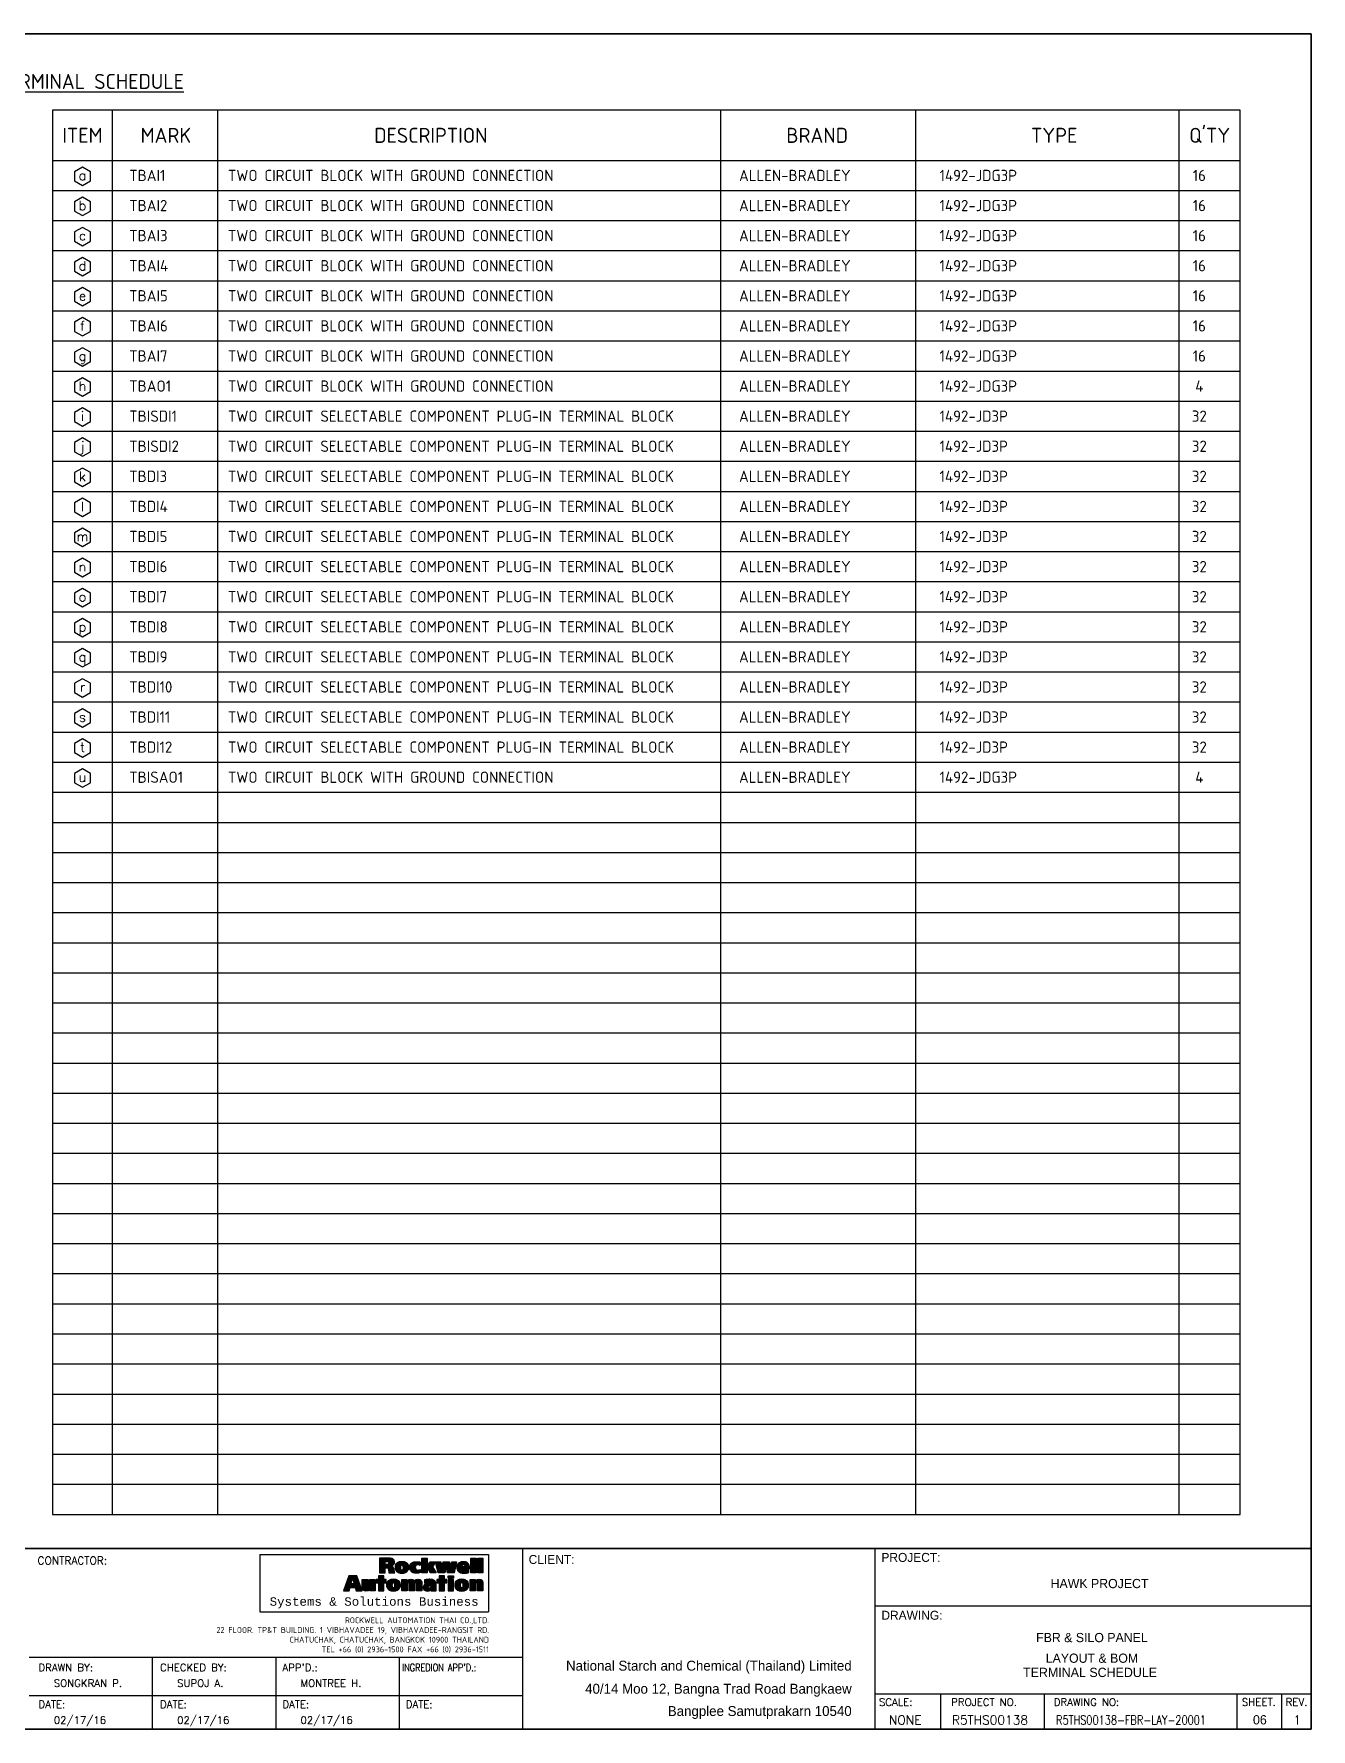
# Model space of a CAD drawing. Header units: inches. Extents: x 564911 to 603980, y 458630 to 507164.
# Drawn here: x 596099 to 598645, y 497172 to 500552 of the extents above; entities that cross this region are included whole.
import ezdxf
from ezdxf.enums import TextEntityAlignment as Align

# ---------------------------------------------------------------- set-up
doc = ezdxf.new("R2010")
doc.units = ezdxf.units.IN
doc.header["$MEASUREMENT"] = 0
for name, color, linetype in [('ANN-SMTEXT', 2, 'Continuous'), ('GT_1', 9, 'Continuous'), ('HELPPOINT', 7, 'Continuous'), ('MEMBER', 7, 'Continuous'), ('RA_LOGO', 2, 'Continuous'), ('TITLE_BOX', 7, 'Continuous')]:
    doc.layers.add(name, color=color, linetype=linetype)
doc.styles.add('BOLD', font='monos.ttf')
doc.styles.add('HTX11', font='O8111901')
doc.styles.add('ISO3098B', font='ISO3098B.shx')
doc.styles.add('ROMANS', font='romans.shx', dxfattribs={"width": 0.85, "height": 25})
doc.styles.add('S', font='SIMPLEX.SHX')
doc.styles.add('T1', font='browa.ttf', dxfattribs={"height": 1000})

# ---------------------------------------------------------------- blocks, each defined once
blk = doc.blocks.new('RA_LOGO1')
at = {"layer": 'RA_LOGO', "linetype": 'Continuous'}
h = blk.add_hatch(color=1, dxfattribs=at)
h.paths.add_polyline_path([(0.987, 0.539), (1.017, 0.539), (1.033, 0.538), (1.046, 0.533), (1.055, 0.521), (1.061, 0.505), (1.065, 0.484), (1.068, 0.461), (1.071, 0.439), (1.074, 0.42), (1.213, 0.42), (1.207, 0.439), (1.203, 0.46), (1.199, 0.482), (1.195, 0.504), (1.189, 0.526), (1.18, 0.545), (1.166, 0.562), (1.147, 0.575), (1.12, 0.583), (1.142, 0.59), (1.16, 0.598), (1.175, 0.609), (1.188, 0.621), (1.197, 0.637), (1.203, 0.655), (1.205, 0.677), (1.204, 0.694), (1.2, 0.709), (1.194, 0.723), (1.185, 0.734), (1.175, 0.744), (1.162, 0.752), (1.147, 0.759), (1.131, 0.763), (1.112, 0.767), (1.092, 0.769), (1.07, 0.77), (0.853, 0.77), (0.853, 0.42), (0.987, 0.42)])
h.paths.add_polyline_path([(0.981, 0.617), (0.981, 0.692), (1.018, 0.692), (1.044, 0.689), (1.063, 0.679), (1.071, 0.656), (1.066, 0.635), (1.054, 0.623), (1.036, 0.618), (1.016, 0.617)], flags=16)
h = blk.add_hatch(color=1, dxfattribs=at)
h.paths.add_polyline_path([(1.3, 0.676), (1.285, 0.67), (1.271, 0.663), (1.258, 0.654), (1.247, 0.644), (1.238, 0.633), (1.23, 0.62), (1.225, 0.606), (1.22, 0.591), (1.218, 0.574), (1.217, 0.556), (1.218, 0.538), (1.22, 0.522), (1.224, 0.506), (1.229, 0.492), (1.235, 0.479), (1.243, 0.467), (1.253, 0.456), (1.264, 0.447), (1.276, 0.438), (1.29, 0.431), (1.305, 0.425), (1.321, 0.421), (1.339, 0.417), (1.358, 0.415), (1.378, 0.415), (1.399, 0.415), (1.418, 0.417), (1.435, 0.421), (1.452, 0.425), (1.467, 0.431), (1.481, 0.438), (1.493, 0.447), (1.504, 0.456), (1.514, 0.467), (1.522, 0.479), (1.528, 0.492), (1.534, 0.506), (1.537, 0.522), (1.54, 0.538), (1.54, 0.556), (1.539, 0.574), (1.537, 0.591), (1.533, 0.606), (1.527, 0.62), (1.519, 0.633), (1.51, 0.644), (1.499, 0.654), (1.486, 0.663), (1.472, 0.67), (1.456, 0.676), (1.439, 0.681), (1.42, 0.684), (1.4, 0.686), (1.378, 0.687), (1.357, 0.686), (1.336, 0.684), (1.317, 0.681)])
h.paths.add_polyline_path([(1.36, 0.605), (1.378, 0.612), (1.396, 0.605), (1.404, 0.584), (1.406, 0.556), (1.405, 0.529), (1.401, 0.508), (1.393, 0.494), (1.378, 0.49), (1.364, 0.494), (1.356, 0.508), (1.352, 0.529), (1.351, 0.556), (1.353, 0.584)], flags=16)
for color, points in [(1, [(1.697, 0.575), (1.705, 0.591), (1.718, 0.603), (1.735, 0.61), (1.756, 0.612), (1.778, 0.61), (1.796, 0.606), (1.813, 0.599), (1.813, 0.676), (1.793, 0.681), (1.771, 0.684), (1.748, 0.686), (1.721, 0.687), (1.699, 0.686), (1.679, 0.684), (1.66, 0.681), (1.643, 0.676), (1.627, 0.67), (1.613, 0.663), (1.601, 0.654), (1.59, 0.644), (1.581, 0.633), (1.573, 0.62), (1.567, 0.606), (1.563, 0.591), (1.561, 0.574), (1.56, 0.556), (1.56, 0.538), (1.563, 0.522), (1.566, 0.506), (1.572, 0.492), (1.578, 0.479), (1.586, 0.467), (1.596, 0.456), (1.607, 0.447), (1.619, 0.438), (1.632, 0.431), (1.648, 0.425), (1.664, 0.421), (1.682, 0.417), (1.701, 0.415), (1.721, 0.415), (1.748, 0.415), (1.772, 0.418), (1.794, 0.422), (1.815, 0.428), (1.815, 0.505), (1.797, 0.496), (1.778, 0.491), (1.756, 0.49), (1.735, 0.492), (1.718, 0.5), (1.705, 0.514), (1.697, 0.531), (1.694, 0.554)]), (1, [(2.233, 0.42), (2.391, 0.42), (2.423, 0.598), (2.424, 0.598), (2.455, 0.42), (2.612, 0.42), (2.671, 0.681), (2.556, 0.681), (2.533, 0.511), (2.532, 0.511), (2.503, 0.681), (2.351, 0.681), (2.324, 0.511), (2.323, 0.511), (2.298, 0.681), (2.174, 0.681)]), (1, [(3.007, 0.42), (3.13, 0.42), (3.13, 0.769), (3.007, 0.769)]), (1, [(3.292, 0.769), (3.169, 0.769), (3.169, 0.42), (3.292, 0.42)]), (252, [(0.745, 0.265), (0.617, 0.265), (0.617, 0.112), (0.617, 0.096), (0.611, 0.082), (0.594, 0.076), (0.579, 0.082), (0.573, 0.096), (0.572, 0.112), (0.572, 0.265), (0.444, 0.265), (0.444, 0.081), (0.445, 0.062), (0.449, 0.046), (0.455, 0.031), (0.465, 0.018), (0.478, 0.008), (0.494, 0.001), (0.513, -0.004), (0.537, -0.006), (0.558, -0.004), (0.579, 0.001), (0.597, 0.011), (0.612, 0.026), (0.625, 0.047), (0.625, 0), (0.745, 0)]), (252, [(0.956, 0.191), (1.011, 0.191), (1.011, 0.265), (0.956, 0.265), (0.956, 0.355), (0.828, 0.355), (0.828, 0.265), (0.774, 0.265), (0.774, 0.191), (0.828, 0.191), (0.828, 0), (0.956, 0)]), (252, [(1.505, 0.153), (1.505, 0.169), (1.511, 0.183), (1.528, 0.189), (1.543, 0.183), (1.549, 0.169), (1.55, 0.153), (1.55, 0), (1.678, 0), (1.678, 0.153), (1.679, 0.169), (1.685, 0.183), (1.701, 0.189), (1.717, 0.183), (1.723, 0.169), (1.724, 0.153), (1.724, 0), (1.852, 0), (1.852, 0.159), (1.851, 0.173), (1.851, 0.187), (1.85, 0.202), (1.847, 0.215), (1.843, 0.228), (1.836, 0.24), (1.827, 0.25), (1.816, 0.259), (1.8, 0.265), (1.781, 0.269), (1.758, 0.271), (1.738, 0.269), (1.717, 0.264), (1.698, 0.255), (1.682, 0.242), (1.672, 0.225), (1.663, 0.242), (1.649, 0.255), (1.631, 0.264), (1.61, 0.269), (1.589, 0.271), (1.57, 0.27), (1.551, 0.266), (1.535, 0.259), (1.52, 0.249), (1.508, 0.236), (1.497, 0.217), (1.497, 0.265), (1.377, 0.265), (1.377, 0), (1.505, 0)]), (252, [(2.257, 0), (2.386, 0), (2.386, 0.191), (2.441, 0.191), (2.441, 0.265), (2.386, 0.265), (2.386, 0.355), (2.257, 0.355), (2.257, 0.265), (2.203, 0.265), (2.203, 0.191), (2.257, 0.191)]), (252, [(3.117, 0.153), (3.117, 0.169), (3.123, 0.183), (3.14, 0.189), (3.155, 0.183), (3.161, 0.169), (3.162, 0.153), (3.162, 0), (3.29, 0), (3.29, 0.184), (3.289, 0.203), (3.285, 0.219), (3.279, 0.234), (3.269, 0.247), (3.256, 0.257), (3.24, 0.265), (3.221, 0.269), (3.197, 0.271), (3.176, 0.269), (3.155, 0.263), (3.137, 0.253), (3.122, 0.239), (3.109, 0.217), (3.109, 0.265), (2.989, 0.265), (2.989, 0), (3.117, 0)])]:
    blk.add_hatch(color=color, dxfattribs=at).paths.add_polyline_path(points)
h = blk.add_hatch(color=1, dxfattribs=at)
h.paths.add_polyline_path([(1.973, 0.769), (1.847, 0.769), (1.847, 0.42), (1.973, 0.42), (1.973, 0.566)])
h.paths.add_polyline_path([(1.974, 0.566), (2.045, 0.42), (2.187, 0.42), (2.101, 0.566), (2.173, 0.681), (2.036, 0.681)])
h = blk.add_hatch(color=1, dxfattribs=at)
h.paths.add_polyline_path([(2.817, 0.415), (2.838, 0.415), (2.859, 0.415), (2.88, 0.416), (2.901, 0.418), (2.92, 0.421), (2.938, 0.425), (2.956, 0.43), (2.956, 0.497), (2.939, 0.49), (2.918, 0.485), (2.895, 0.482), (2.87, 0.481), (2.849, 0.482), (2.83, 0.485), (2.815, 0.493), (2.804, 0.504), (2.8, 0.521), (2.975, 0.521), (2.975, 0.536), (2.974, 0.555), (2.972, 0.572), (2.969, 0.589), (2.965, 0.605), (2.96, 0.619), (2.953, 0.632), (2.944, 0.645), (2.934, 0.655), (2.922, 0.665), (2.909, 0.673), (2.894, 0.679), (2.877, 0.683), (2.858, 0.686), (2.838, 0.687), (2.816, 0.686), (2.795, 0.684), (2.777, 0.681), (2.759, 0.676), (2.744, 0.67), (2.73, 0.663), (2.717, 0.654), (2.706, 0.644), (2.697, 0.633), (2.69, 0.62), (2.684, 0.606), (2.679, 0.591), (2.677, 0.574), (2.676, 0.556), (2.677, 0.538), (2.679, 0.522), (2.683, 0.507), (2.688, 0.492), (2.694, 0.479), (2.702, 0.467), (2.712, 0.456), (2.723, 0.447), (2.735, 0.438), (2.749, 0.431), (2.764, 0.425), (2.78, 0.421), (2.798, 0.417)])
h.paths.add_polyline_path([(2.799, 0.576), (2.801, 0.598), (2.811, 0.618), (2.834, 0.627), (2.855, 0.618), (2.864, 0.598), (2.865, 0.576)], flags=16)
h = blk.add_hatch(color=252, dxfattribs=at)
h.paths.add_polyline_path([(0.272, 0.077), (0.296, 0), (0.439, 0), (0.312, 0.355), (0.124, 0.355), (0, 0), (0.136, 0), (0.158, 0.077)])
h.paths.add_polyline_path([(0.255, 0.162), (0.177, 0.162), (0.216, 0.28)], flags=16)
h = blk.add_hatch(color=252, dxfattribs=at)
h.paths.add_polyline_path([(1.14, -0.003), (1.159, -0.005), (1.18, -0.006), (1.201, -0.005), (1.22, -0.003), (1.238, 0), (1.255, 0.005), (1.27, 0.011), (1.284, 0.018), (1.297, 0.027), (1.308, 0.036), (1.317, 0.047), (1.326, 0.06), (1.333, 0.073), (1.338, 0.087), (1.342, 0.103), (1.344, 0.12), (1.345, 0.137), (1.344, 0.156), (1.341, 0.173), (1.337, 0.188), (1.331, 0.203), (1.323, 0.216), (1.313, 0.227), (1.302, 0.238), (1.29, 0.246), (1.275, 0.254), (1.259, 0.26), (1.242, 0.265), (1.223, 0.268), (1.202, 0.27), (1.18, 0.271), (1.158, 0.27), (1.137, 0.268), (1.118, 0.265), (1.101, 0.26), (1.085, 0.254), (1.071, 0.246), (1.058, 0.238), (1.047, 0.227), (1.038, 0.216), (1.03, 0.203), (1.024, 0.188), (1.02, 0.173), (1.017, 0.156), (1.016, 0.137), (1.017, 0.12), (1.019, 0.103), (1.023, 0.087), (1.028, 0.073), (1.035, 0.06), (1.043, 0.047), (1.053, 0.036), (1.064, 0.027), (1.076, 0.018), (1.09, 0.011), (1.105, 0.005), (1.122, 0)])
h.paths.add_polyline_path([(1.165, 0.075), (1.157, 0.089), (1.153, 0.111), (1.152, 0.137), (1.154, 0.166), (1.162, 0.187), (1.18, 0.195), (1.198, 0.187), (1.207, 0.166), (1.208, 0.137), (1.207, 0.111), (1.204, 0.089), (1.195, 0.075), (1.18, 0.07)], flags=16)
h = blk.add_hatch(color=252, dxfattribs=at)
h.paths.add_polyline_path([(1.883, 0.052), (1.889, 0.036), (1.899, 0.023), (1.911, 0.012), (1.926, 0.004), (1.942, -0.001), (1.96, -0.005), (1.978, -0.006), (1.999, -0.004), (2.019, 0.001), (2.037, 0.01), (2.052, 0.022), (2.065, 0.04), (2.065, 0), (2.184, 0), (2.184, 0.161), (2.183, 0.18), (2.179, 0.197), (2.173, 0.212), (2.165, 0.225), (2.155, 0.236), (2.144, 0.245), (2.131, 0.252), (2.117, 0.258), (2.102, 0.263), (2.086, 0.266), (2.07, 0.268), (2.054, 0.27), (2.038, 0.271), (2.022, 0.271), (1.995, 0.27), (1.973, 0.269), (1.953, 0.266), (1.933, 0.261), (1.911, 0.256), (1.911, 0.181), (1.932, 0.19), (1.954, 0.197), (1.977, 0.202), (2, 0.204), (2.019, 0.203), (2.037, 0.2), (2.053, 0.194), (2.063, 0.183), (2.067, 0.165), (2.053, 0.167), (2.036, 0.168), (2.018, 0.169), (2, 0.168), (1.983, 0.167), (1.965, 0.164), (1.948, 0.16), (1.933, 0.154), (1.918, 0.147), (1.906, 0.137), (1.896, 0.125), (1.888, 0.11), (1.883, 0.092), (1.881, 0.072)])
h.paths.add_polyline_path([(1.998, 0.086), (2.007, 0.106), (2.028, 0.115), (2.055, 0.116), (2.067, 0.116), (2.067, 0.108), (2.063, 0.086), (2.05, 0.068), (2.028, 0.061), (2.011, 0.064), (2.001, 0.072)], flags=16)
h = blk.add_hatch(color=252, dxfattribs=at)
h.paths.add_polyline_path([(2.471, 0), (2.599, 0), (2.599, 0.264), (2.471, 0.264)])
h.paths.add_polyline_path([(2.599, 0.296), (2.599, 0.355), (2.471, 0.355), (2.471, 0.296)])
h = blk.add_hatch(color=252, dxfattribs=at)
h.paths.add_polyline_path([(2.751, -0.003), (2.77, -0.005), (2.791, -0.006), (2.811, -0.005), (2.831, -0.003), (2.849, 0), (2.865, 0.005), (2.881, 0.011), (2.895, 0.018), (2.907, 0.027), (2.918, 0.036), (2.928, 0.047), (2.936, 0.06), (2.943, 0.073), (2.948, 0.087), (2.952, 0.103), (2.955, 0.12), (2.955, 0.137), (2.954, 0.156), (2.952, 0.173), (2.947, 0.188), (2.941, 0.203), (2.934, 0.216), (2.924, 0.227), (2.913, 0.238), (2.9, 0.246), (2.886, 0.254), (2.87, 0.26), (2.852, 0.265), (2.833, 0.268), (2.813, 0.27), (2.791, 0.271), (2.769, 0.27), (2.748, 0.268), (2.729, 0.265), (2.711, 0.26), (2.695, 0.254), (2.681, 0.246), (2.669, 0.238), (2.658, 0.227), (2.648, 0.216), (2.64, 0.203), (2.634, 0.188), (2.63, 0.173), (2.628, 0.156), (2.627, 0.137), (2.627, 0.12), (2.63, 0.103), (2.633, 0.087), (2.639, 0.073), (2.645, 0.06), (2.654, 0.047), (2.663, 0.036), (2.674, 0.027), (2.687, 0.018), (2.701, 0.011), (2.716, 0.005), (2.733, 0)])
h.paths.add_polyline_path([(2.776, 0.075), (2.768, 0.089), (2.764, 0.111), (2.763, 0.137), (2.765, 0.166), (2.773, 0.187), (2.791, 0.195), (2.809, 0.187), (2.817, 0.166), (2.819, 0.137), (2.818, 0.111), (2.814, 0.089), (2.806, 0.075), (2.791, 0.07)], flags=16)
at = {"layer": 'RA_LOGO', "color": 1, "linetype": 'Continuous'}
for points in [[(1.147, 0.759), (1.131, 0.763), (1.112, 0.767), (1.092, 0.769), (1.07, 0.77), (0.853, 0.77), (0.853, 0.42), (0.987, 0.42), (0.987, 0.539), (1.017, 0.539), (1.033, 0.538), (1.046, 0.533), (1.055, 0.521), (1.061, 0.505), (1.065, 0.484), (1.068, 0.461), (1.071, 0.439), (1.074, 0.42), (1.213, 0.42), (1.207, 0.439), (1.203, 0.46), (1.199, 0.482), (1.195, 0.504), (1.189, 0.526), (1.18, 0.545), (1.166, 0.562), (1.147, 0.575), (1.121, 0.583), (1.121, 0.584), (1.142, 0.59), (1.16, 0.598), (1.175, 0.609), (1.188, 0.621), (1.197, 0.637), (1.203, 0.655), (1.205, 0.677), (1.204, 0.694), (1.2, 0.709), (1.194, 0.723), (1.185, 0.734), (1.175, 0.744), (1.162, 0.752)], [(1.016, 0.617), (0.981, 0.617), (0.981, 0.692), (1.018, 0.692), (1.044, 0.689), (1.063, 0.679), (1.071, 0.656), (1.066, 0.635), (1.054, 0.623), (1.036, 0.618)], [(1.456, 0.676), (1.439, 0.681), (1.42, 0.684), (1.4, 0.686), (1.378, 0.687), (1.357, 0.686), (1.336, 0.684), (1.317, 0.681), (1.3, 0.676), (1.285, 0.67), (1.271, 0.663), (1.258, 0.654), (1.247, 0.644), (1.238, 0.633), (1.23, 0.62), (1.225, 0.606), (1.22, 0.591), (1.218, 0.574), (1.217, 0.556), (1.217, 0.556), (1.218, 0.538), (1.22, 0.522), (1.224, 0.506), (1.229, 0.492), (1.235, 0.479), (1.243, 0.467), (1.253, 0.456), (1.264, 0.447), (1.276, 0.438), (1.29, 0.431), (1.305, 0.425), (1.321, 0.421), (1.339, 0.417), (1.358, 0.415), (1.378, 0.415), (1.399, 0.415), (1.418, 0.417), (1.435, 0.421), (1.452, 0.425), (1.467, 0.431), (1.481, 0.438), (1.493, 0.447), (1.504, 0.456), (1.514, 0.467), (1.522, 0.479), (1.528, 0.492), (1.534, 0.506), (1.537, 0.522), (1.54, 0.538), (1.54, 0.556), (1.539, 0.574), (1.537, 0.591), (1.533, 0.606), (1.527, 0.62), (1.519, 0.633), (1.51, 0.644), (1.499, 0.654), (1.486, 0.663), (1.472, 0.67)], [(1.351, 0.556), (1.353, 0.584), (1.36, 0.605), (1.378, 0.612), (1.396, 0.605), (1.404, 0.584), (1.406, 0.556), (1.405, 0.529), (1.401, 0.508), (1.393, 0.494), (1.378, 0.49), (1.364, 0.494), (1.356, 0.508), (1.352, 0.529)], [(1.679, 0.684), (1.699, 0.686), (1.721, 0.687), (1.748, 0.686), (1.771, 0.684), (1.793, 0.681), (1.813, 0.676), (1.813, 0.599), (1.796, 0.606), (1.778, 0.61), (1.756, 0.612), (1.735, 0.61), (1.718, 0.603), (1.705, 0.591), (1.697, 0.575), (1.694, 0.554), (1.697, 0.531), (1.705, 0.514), (1.718, 0.5), (1.735, 0.492), (1.756, 0.49), (1.778, 0.491), (1.797, 0.496), (1.815, 0.505), (1.815, 0.428), (1.794, 0.422), (1.772, 0.418), (1.748, 0.415), (1.721, 0.415), (1.701, 0.415), (1.682, 0.417), (1.664, 0.421), (1.648, 0.425), (1.632, 0.431), (1.619, 0.438), (1.607, 0.447), (1.596, 0.456), (1.586, 0.467), (1.578, 0.479), (1.572, 0.492), (1.566, 0.506), (1.563, 0.522), (1.56, 0.538), (1.56, 0.556), (1.561, 0.574), (1.563, 0.591), (1.567, 0.606), (1.573, 0.62), (1.581, 0.633), (1.59, 0.644), (1.601, 0.654), (1.613, 0.663), (1.627, 0.67), (1.643, 0.676), (1.66, 0.681)], [(1.973, 0.42), (1.847, 0.42), (1.847, 0.769), (1.973, 0.769), (1.973, 0.566), (1.974, 0.566), (1.973, 0.566)], [(2.045, 0.42), (1.974, 0.566), (2.036, 0.681), (2.173, 0.681), (2.101, 0.566), (2.187, 0.42)], [(2.455, 0.42), (2.424, 0.598), (2.423, 0.598), (2.391, 0.42), (2.233, 0.42), (2.174, 0.681), (2.298, 0.681), (2.323, 0.511), (2.324, 0.511), (2.351, 0.681), (2.503, 0.681), (2.532, 0.511), (2.533, 0.511), (2.556, 0.681), (2.671, 0.681), (2.612, 0.42)], [(2.817, 0.415), (2.838, 0.415), (2.859, 0.415), (2.88, 0.416), (2.901, 0.418), (2.92, 0.421), (2.938, 0.425), (2.956, 0.43), (2.956, 0.497), (2.939, 0.49), (2.918, 0.485), (2.895, 0.482), (2.87, 0.481), (2.849, 0.482), (2.83, 0.485), (2.815, 0.493), (2.804, 0.504), (2.8, 0.521), (2.975, 0.521), (2.975, 0.536), (2.974, 0.555), (2.972, 0.572), (2.969, 0.589), (2.965, 0.605), (2.96, 0.619), (2.953, 0.632), (2.944, 0.645), (2.934, 0.655), (2.922, 0.665), (2.909, 0.673), (2.894, 0.679), (2.877, 0.683), (2.858, 0.686), (2.838, 0.687), (2.816, 0.686), (2.795, 0.684), (2.777, 0.681), (2.759, 0.676), (2.744, 0.67), (2.73, 0.663), (2.717, 0.654), (2.706, 0.644), (2.697, 0.633), (2.69, 0.62), (2.684, 0.606), (2.679, 0.591), (2.677, 0.574), (2.676, 0.556), (2.676, 0.556), (2.677, 0.538), (2.679, 0.522), (2.683, 0.507), (2.688, 0.492), (2.694, 0.479), (2.702, 0.467), (2.712, 0.456), (2.723, 0.447), (2.735, 0.438), (2.749, 0.431), (2.764, 0.425), (2.78, 0.421), (2.798, 0.417)], [(2.865, 0.576), (2.799, 0.576), (2.801, 0.598), (2.811, 0.618), (2.834, 0.627), (2.855, 0.618), (2.864, 0.598)], [(3.007, 0.42), (3.007, 0.769), (3.13, 0.769), (3.13, 0.42)], [(3.169, 0.42), (3.169, 0.769), (3.292, 0.769), (3.292, 0.42)]]:
    blk.add_lwpolyline(points, close=True, dxfattribs=at)
at = {"layer": 'RA_LOGO', "color": 252, "linetype": 'Continuous'}
for points in [[(0.296, 0), (0.439, 0), (0.312, 0.355), (0.124, 0.355), (0, 0), (0.136, 0), (0.158, 0.077), (0.272, 0.077)], [(0.216, 0.279), (0.217, 0.279), (0.255, 0.162), (0.177, 0.162)], [(0.455, 0.031), (0.449, 0.046), (0.445, 0.062), (0.444, 0.081), (0.444, 0.265), (0.572, 0.265), (0.572, 0.112), (0.573, 0.096), (0.579, 0.082), (0.594, 0.076), (0.611, 0.082), (0.617, 0.096), (0.617, 0.112), (0.617, 0.265), (0.745, 0.265), (0.745, 0), (0.625, 0), (0.625, 0.045), (0.624, 0.045), (0.612, 0.026), (0.597, 0.011), (0.579, 0.001), (0.558, -0.004), (0.537, -0.006), (0.513, -0.004), (0.494, 0.001), (0.478, 0.008), (0.465, 0.018)], [(0.956, 0.191), (1.011, 0.191), (1.011, 0.265), (0.956, 0.265), (0.956, 0.355), (0.828, 0.355), (0.828, 0.265), (0.774, 0.265), (0.774, 0.191), (0.828, 0.191), (0.828, 0), (0.956, 0)], [(1.158, 0.27), (1.137, 0.268), (1.118, 0.265), (1.101, 0.26), (1.085, 0.254), (1.071, 0.246), (1.058, 0.238), (1.047, 0.227), (1.038, 0.216), (1.03, 0.203), (1.024, 0.188), (1.02, 0.173), (1.017, 0.156), (1.016, 0.137), (1.016, 0.137), (1.017, 0.12), (1.019, 0.103), (1.023, 0.087), (1.028, 0.073), (1.035, 0.06), (1.043, 0.047), (1.053, 0.036), (1.064, 0.027), (1.076, 0.018), (1.09, 0.011), (1.105, 0.005), (1.122, 0), (1.14, -0.003), (1.159, -0.005), (1.18, -0.006), (1.201, -0.005), (1.22, -0.003), (1.238, 0), (1.255, 0.005), (1.27, 0.011), (1.284, 0.018), (1.297, 0.027), (1.308, 0.036), (1.317, 0.047), (1.326, 0.06), (1.333, 0.073), (1.338, 0.087), (1.342, 0.103), (1.344, 0.12), (1.345, 0.137), (1.345, 0.137), (1.344, 0.156), (1.341, 0.173), (1.337, 0.188), (1.331, 0.203), (1.323, 0.216), (1.313, 0.227), (1.302, 0.238), (1.29, 0.246), (1.275, 0.254), (1.259, 0.26), (1.242, 0.265), (1.223, 0.268), (1.202, 0.27), (1.18, 0.271), (1.18, 0.271)], [(1.152, 0.137), (1.154, 0.166), (1.162, 0.187), (1.18, 0.195), (1.198, 0.187), (1.207, 0.166), (1.208, 0.137), (1.207, 0.111), (1.204, 0.089), (1.195, 0.075), (1.18, 0.07), (1.165, 0.075), (1.157, 0.089), (1.153, 0.111)], [(1.549, 0.169), (1.543, 0.183), (1.528, 0.189), (1.511, 0.183), (1.505, 0.169), (1.505, 0.153), (1.505, 0), (1.377, 0), (1.377, 0.265), (1.497, 0.265), (1.497, 0.219), (1.499, 0.219), (1.508, 0.236), (1.52, 0.249), (1.535, 0.259), (1.551, 0.266), (1.57, 0.27), (1.589, 0.271), (1.61, 0.269), (1.631, 0.264), (1.649, 0.255), (1.663, 0.242), (1.672, 0.226), (1.673, 0.226), (1.682, 0.242), (1.698, 0.255), (1.717, 0.264), (1.738, 0.269), (1.758, 0.271), (1.781, 0.269), (1.8, 0.265), (1.816, 0.259), (1.827, 0.25), (1.836, 0.24), (1.843, 0.228), (1.847, 0.215), (1.85, 0.202), (1.851, 0.187), (1.851, 0.173), (1.852, 0.159), (1.852, 0), (1.724, 0), (1.724, 0.153), (1.723, 0.169), (1.717, 0.183), (1.701, 0.189), (1.685, 0.183), (1.679, 0.169), (1.678, 0.153), (1.678, 0), (1.55, 0), (1.55, 0.153)], [(1.973, 0.269), (1.953, 0.266), (1.933, 0.261), (1.911, 0.256), (1.911, 0.181), (1.932, 0.19), (1.954, 0.197), (1.977, 0.202), (2, 0.204), (2.019, 0.203), (2.037, 0.2), (2.053, 0.194), (2.063, 0.183), (2.067, 0.165), (2.053, 0.167), (2.036, 0.168), (2.018, 0.169), (2, 0.168), (1.983, 0.167), (1.965, 0.164), (1.948, 0.16), (1.933, 0.154), (1.918, 0.147), (1.906, 0.137), (1.896, 0.125), (1.888, 0.11), (1.883, 0.092), (1.881, 0.072), (1.881, 0.072), (1.883, 0.052), (1.889, 0.036), (1.899, 0.023), (1.911, 0.012), (1.926, 0.004), (1.942, -0.001), (1.96, -0.005), (1.978, -0.006), (1.999, -0.004), (2.019, 0.001), (2.037, 0.01), (2.052, 0.022), (2.064, 0.038), (2.065, 0.038), (2.065, 0), (2.184, 0), (2.184, 0.161), (2.183, 0.18), (2.179, 0.197), (2.173, 0.212), (2.165, 0.225), (2.155, 0.236), (2.144, 0.245), (2.131, 0.252), (2.117, 0.258), (2.102, 0.263), (2.086, 0.266), (2.07, 0.268), (2.054, 0.27), (2.038, 0.271), (2.022, 0.271), (1.995, 0.27)], [(2.067, 0.108), (2.063, 0.086), (2.05, 0.068), (2.028, 0.061), (2.011, 0.064), (2.001, 0.072), (1.998, 0.086), (2.007, 0.106), (2.028, 0.115), (2.055, 0.116), (2.067, 0.116)], [(2.386, 0), (2.386, 0.191), (2.441, 0.191), (2.441, 0.265), (2.386, 0.265), (2.386, 0.355), (2.257, 0.355), (2.257, 0.265), (2.203, 0.265), (2.203, 0.191), (2.257, 0.191), (2.257, 0)], [(2.471, 0.296), (2.471, 0.355), (2.599, 0.355), (2.599, 0.296)], [(2.599, 0), (2.599, 0.264), (2.471, 0.264), (2.471, 0)], [(2.87, 0.26), (2.852, 0.265), (2.833, 0.268), (2.813, 0.27), (2.791, 0.271), (2.769, 0.27), (2.748, 0.268), (2.729, 0.265), (2.711, 0.26), (2.695, 0.254), (2.681, 0.246), (2.669, 0.238), (2.658, 0.227), (2.648, 0.216), (2.64, 0.203), (2.634, 0.188), (2.63, 0.173), (2.628, 0.156), (2.627, 0.137), (2.627, 0.137), (2.627, 0.12), (2.63, 0.103), (2.633, 0.087), (2.639, 0.073), (2.645, 0.06), (2.654, 0.047), (2.663, 0.036), (2.674, 0.027), (2.687, 0.018), (2.701, 0.011), (2.716, 0.005), (2.733, 0), (2.751, -0.003), (2.77, -0.005), (2.791, -0.006), (2.811, -0.005), (2.831, -0.003), (2.849, 0), (2.865, 0.005), (2.881, 0.011), (2.895, 0.018), (2.907, 0.027), (2.918, 0.036), (2.928, 0.047), (2.936, 0.06), (2.943, 0.073), (2.948, 0.087), (2.952, 0.103), (2.955, 0.12), (2.955, 0.137), (2.955, 0.137), (2.954, 0.156), (2.952, 0.173), (2.947, 0.188), (2.941, 0.203), (2.934, 0.216), (2.924, 0.227), (2.913, 0.238), (2.9, 0.246), (2.886, 0.254)], [(2.763, 0.137), (2.765, 0.166), (2.773, 0.187), (2.791, 0.195), (2.809, 0.187), (2.817, 0.166), (2.819, 0.137), (2.818, 0.111), (2.814, 0.089), (2.806, 0.075), (2.791, 0.07), (2.776, 0.075), (2.768, 0.089), (2.764, 0.111)], [(3.117, 0.169), (3.117, 0.153), (3.117, 0), (2.989, 0), (2.989, 0.265), (3.109, 0.265), (3.109, 0.219), (3.11, 0.219), (3.122, 0.239), (3.137, 0.253), (3.155, 0.263), (3.176, 0.269), (3.197, 0.271), (3.221, 0.269), (3.24, 0.265), (3.256, 0.257), (3.269, 0.247), (3.279, 0.234), (3.285, 0.219), (3.289, 0.203), (3.29, 0.184), (3.29, 0), (3.162, 0), (3.162, 0.153), (3.161, 0.169), (3.155, 0.183), (3.14, 0.189), (3.123, 0.183)]]:
    blk.add_lwpolyline(points, close=True, dxfattribs=at)
blk = doc.blocks.new('TPA')
at = {"color": 0}
for p, q in [((565225.5, 502262.6), (565225.5, 502159)), ((565225.5, 502262.6), (565640.1, 502262.6)), ((565640.1, 502262.6), (565640.1, 502159)), ((565225.5, 502159), (565640.1, 502159))]:
    blk.add_line(p, q, dxfattribs=at)
at = {"color": 4}
for p, q in [((566459.5, 502010.1), (566459.5, 501946.4)), ((566647.2, 502010.1), (566647.2, 501946.4))]:
    blk.add_line(p, q, dxfattribs=at)
at = {"color": 4, "ltscale": 0.5}
for p, q in [((566996.2, 502010.1), (566996.2, 501946.4)), ((566996.2, 502010.1), (566996.2, 501946.4)), ((567077.1, 502010.1), (567077.1, 501946.4)), ((567077.1, 502010.1), (567077.1, 501946.4))]:
    blk.add_line(p, q, dxfattribs=at)
at = {"layer": 'GT_1', "color": 4}
for p, q in [((566341, 501946.4), (566341, 502273.8)), ((566341, 501946.4), (566341, 502273.8)), ((566341, 502010.1), (567131, 502010.1))]:
    blk.add_line(p, q, dxfattribs=at)
at = {"layer": 'GT_1', "color": 4, "flags": 128}
for points in [[(565702.1, 501946.4), (565702.1, 502273.8)], [(566341, 501946.4), (566341, 502273.8)], [(565702.1, 502076.3), (564807.7, 502076.3)], [(565031.3, 501946.4), (565031.3, 502076.3)], [(565254.9, 501946.4), (565254.9, 502076.3)], [(565478.5, 501946.4), (565478.5, 502076.3)], [(565702.1, 502006.4), (564807.7, 502006.4)]]:
    blk.add_lwpolyline(points, dxfattribs=at)
at = {"layer": 'HELPPOINT', "color": 4, "lineweight": 35}
for p, q in [((562706.8, 505019.3), (567131, 505019.3)), ((562706.8, 505019.3), (567131, 505019.3)), ((567131, 505019.3), (567131, 501946.4)), ((567131, 505019.3), (567131, 501946.4)), ((567131, 501946.4), (562706.8, 501946.4)), ((567131, 501946.4), (562706.8, 501946.4))]:
    blk.add_line(p, q, dxfattribs=at)
at = {"layer": 'HELPPOINT', "color": 4}
for p, q in [((566341, 502169.7), (567131, 502169.7)), ((566341, 502169.7), (567131, 502169.7)), ((566341, 502010.1), (567131, 502010.1))]:
    blk.add_line(p, q, dxfattribs=at)
at = {"layer": 'MEMBER', "color": 4, "lineweight": 35}
blk.add_line((562706.8, 502273.8), (567131, 502273.8), dxfattribs=at)
blk.add_line((562706.8, 502273.8), (567131, 502273.8), dxfattribs=at)
at = {"layer": 'MEMBER', "color": 4}
for p, q in [((566341, 502169.7), (567131, 502169.7)), ((566341, 502169.7), (567131, 502169.7)), ((566341, 502010.1), (567131, 502010.1)), ((566341, 502010.1), (567131, 502010.1))]:
    blk.add_line(p, q, dxfattribs=at)
at = {"color": 0, "xscale": 76.7727272878401, "yscale": 76.77272728795651, "zscale": 76.772727288}
blk.add_blockref('RA_LOGO1', (565377.2, 502197.1), dxfattribs=at)
at = {"color": 4, "ltscale": 100, "style": 'HTX11'}
for s, p in [('HAWK PROJECT', (566747.6, 502210.2)), ('FBR & SILO PANEL', (566733.8, 502112.3)), ('LAYOUT & BOM', (566733.8, 502074.9))]:
    blk.add_text(s, height=16.696, dxfattribs=at).set_placement(p, align=Align.MIDDLE_CENTER)
at = {"color": 0, "insert": (565243.3, 502185.3), "char_height": 15.355, "width": 438.272, "attachment_point": 1, "style": 'BOLD'}
blk.add_mtext('{\\W1.04;Systems & Solutions Business}', dxfattribs=at)
at = {"color": 4, "insert": (565640.9, 502148.9), "char_height": 10.5571, "width": 527.854, "attachment_point": 3, "style": 'ISO3098B'}
blk.add_mtext('ROCKWELL AUTOMATION THAI CO.,LTD.\\P22 FLOOR. TP&T BUILDING. 1 VIBHAVADEE 19, VIBHAVADEE-RANGSIT RD. CHATUCHAK, CHATUCHAK, BANGKOK 10900 THAILAND\\PTEL +66 (0) 2936-1500 FAX +66 (0) 2936-1511', dxfattribs=at)
at = {"style": 'HTX11'}
for tag, p in [('A', (566704.3, 502037.1)), ('B', (567038.2, 501963.3))]:
    blk.add_attdef(tag, text='', height=16.8, dxfattribs=at).set_placement(p, align=Align.MIDDLE_CENTER)
at = {"layer": 'GT_1', "color": 4, "style": 'HTX11'}
for s, p in [('CLIENT:', (565712.8, 502245.8)), ('PROJECT:', (566352.2, 502249.5)), ('DRAWING:', (566352.2, 502144.6))]:
    blk.add_text(s, height=16.19, dxfattribs=at).set_placement(p)
at = {"layer": 'MEMBER', "color": 4, "ltscale": 0.8, "style": 'ROMANS'}
for s, height, p in [('CONTRACTOR:', 14.035, (564822.6, 502244.9)), ('DRAWN BY:', 13.49, (564824.3, 502051.1)), ('CHECKED BY:', 13.495, (565044.7, 502051.1)), ("APP'D.:", 13.49, (565266.5, 502051.1)), ('SONGKRAN P.', 13.495, (564852.1, 502022.7)), ('SUPOJ A.', 13.49, (565075.6, 502022.7)), ('MONTREE H.', 13.49, (565299.2, 502022.7)), ('SCALE:', 13.49, (566347.7, 501988.5)), ('PROJECT NO.', 13.495, (566478.7, 501988.5)), ('DRAWING NO:', 13.495, (566664.7, 501988.5)), ('SHEET.', 13.64, (567005.3, 501988.5)), ('REV.', 13.64, (567084.8, 501988.5)), ('DATE:', 13.49, (564824.3, 501984.5)), ('02/17/16', 13.49, (564852.1, 501956)), ('DATE:', 13.49, (565044.7, 501984.5)), ('02/17/16', 13.49, (565075.6, 501956)), ('DATE:', 13.49, (565266.5, 501984.5)), ('02/17/16', 13.49, (565299.2, 501956)), ('DATE:', 13.49, (565490.1, 501984.5)), ('NONE', 16.17, (566365.9, 501954.7)), ('R5THS00138', 16.17, (566480, 501954.7))]:
    blk.add_text(s, height=height, dxfattribs=at).set_placement(p)
at = {"layer": 'MEMBER', "color": 4, "ltscale": 0.8, "style": 'ROMANS', "width": 0.8}
for s, height, p in [("INGREDION APP'D.:", 13.495, (565483.3, 502051.1)), ('R5THS00138-FBR-LAY-20001', 16.175, (566668.8, 501954.7))]:
    blk.add_text(s, height=height, dxfattribs=at).set_placement(p)
at = {"layer": 'MEMBER', "color": 4, "ltscale": 0.8, "style": 'ROMANS'}
blk.add_text('1', height=16.2, dxfattribs=at).set_placement((567105.9, 501954.7), align=Align.CENTER)
at = {"layer": 'TITLE_BOX', "color": 7, "linetype": 'ByBlock', "style": 'T1'}
for s, p in [('National Starch and Chemical (Thailand) Limited', (566298.3, 502052.3)), ('40/14 Moo 12, Bangna Trad Road Bangkaew', (566298.3, 502010.5)), ('Bangplee Samutprakarn 10540', (566298.3, 501970.1))]:
    blk.add_text(s, height=18, dxfattribs=at).set_placement(p, align=Align.RIGHT)

msp = doc.modelspace()

# ---------------------------------------------------------------- linework, layer by layer
at = {"color": 4}
for p, q in [((598504.00443, 500400.17765), (596135.42643, 500400.17765)), ((596135.42643, 500400.17765), (596135.42643, 497600.35685)), ((596255.41875, 497600.35685), (596255.41875, 500400.17765)), ((596465.36049, 497600.35685), (596465.36049, 500400.17765)), ((597468.4274, 497600.35685), (597468.4274, 500400.17765)), ((597468.4274, 497600.35685), (597468.4274, 500400.17765)), ((597857.28077, 497600.35685), (597857.28077, 500400.17765)), ((598382.13376, 497600.35685), (598382.13376, 500400.17765)), ((598504.00443, 497600.35685), (598504.00443, 500400.17765)), ((596135.42643, 500300.18405), (598504.00443, 500300.18405)), ((596135.42643, 500240.18789), (598504.00443, 500240.18789)), ((596135.42643, 500180.19173), (598504.00443, 500180.19173)), ((596135.42643, 500120.19557), (598504.00443, 500120.19557)), ((596135.42643, 500060.19941), (598504.00443, 500060.19941)), ((596135.42643, 500000.20325), (598504.00443, 500000.20325)), ((596135.42643, 499940.20709), (598504.00443, 499940.20709)), ((596135.42643, 499880.21093), (598504.00443, 499880.21093)), ((596135.42643, 499820.21477), (598504.00443, 499820.21477)), ((596135.42643, 499760.21861), (598504.00443, 499760.21861)), ((596135.42643, 499700.22245), (598504.00443, 499700.22245)), ((596135.42643, 499700.22245), (598504.00443, 499700.22245)), ((596135.42643, 499700.22245), (598504.00443, 499700.22245)), ((596135.42643, 499640.22629), (598504.00443, 499640.22629)), ((596135.42643, 499580.23013), (598504.00443, 499580.23013)), ((596135.42643, 499520.23397), (598504.00443, 499520.23397)), ((596135.42643, 499460.23781), (598504.00443, 499460.23781)), ((596135.42643, 499400.24165), (598504.00443, 499400.24165)), ((596135.42643, 499340.24549), (598504.00443, 499340.24549)), ((596135.42643, 499280.24933), (598504.00443, 499280.24933)), ((596135.42643, 499280.24933), (598504.00443, 499280.24933)), ((596135.42643, 499220.25317), (598504.00443, 499220.25317)), ((596135.42643, 499160.25701), (598504.00443, 499160.25701)), ((596135.42643, 499100.26085), (598504.00443, 499100.26085)), ((596135.42643, 499040.26469), (598504.00443, 499040.26469)), ((596135.42643, 498980.26853), (598504.00443, 498980.26853)), ((596135.42643, 498920.27237), (598504.00443, 498920.27237)), ((596135.42643, 498860.27621), (598504.00443, 498860.27621)), ((596135.42643, 498860.27621), (598504.00443, 498860.27621)), ((596135.42643, 498860.27621), (598504.00443, 498860.27621)), ((596135.42643, 498800.28005), (598504.00443, 498800.28005)), ((596135.42643, 498740.28389), (598504.00443, 498740.28389)), ((596135.42643, 498680.28773), (598504.00443, 498680.28773)), ((596135.42643, 498620.29157), (598504.00443, 498620.29157)), ((596135.42643, 498560.29541), (598504.00443, 498560.29541)), ((596135.42643, 498500.29925), (598504.00443, 498500.29925)), ((596135.42643, 498440.30309), (598504.00443, 498440.30309)), ((596135.42643, 498440.30309), (598504.00443, 498440.30309)), ((596135.42643, 498380.30693), (598504.00443, 498380.30693)), ((596135.42643, 498320.31077), (598504.00443, 498320.31077)), ((596135.42643, 498260.31461), (598504.00443, 498260.31461)), ((596135.42643, 498200.31845), (598504.00443, 498200.31845)), ((596135.42643, 498140.32229), (598504.00443, 498140.32229)), ((596135.42643, 498080.32613), (598504.00443, 498080.32613)), ((596135.42643, 498020.32997), (598504.00443, 498020.32997)), ((596135.42643, 498020.32997), (598504.00443, 498020.32997)), ((596135.42643, 498020.32997), (598504.00443, 498020.32997)), ((596135.42643, 497960.33381), (598504.00443, 497960.33381)), ((596135.42643, 497900.33765), (598504.00443, 497900.33765)), ((596135.42643, 497840.34149), (598504.00443, 497840.34149)), ((596135.42643, 497780.34533), (598504.00443, 497780.34533)), ((596135.42643, 497720.34917), (598504.00443, 497720.34917)), ((596135.42643, 497660.35301), (598504.00443, 497660.35301)), ((596135.42643, 497600.35685), (598504.00443, 497600.35685)), ((596135.42643, 497600.35685), (598504.00443, 497600.35685)), ((596135.42643, 497600.35685), (598504.00443, 497600.35685))]:
    msp.add_line(p, q, dxfattribs=at)
for points in [[(596195.42259, 500286.64933), (596179.58985, 500277.5083), (596179.58985, 500259.22622), (596195.42259, 500250.08518), (596211.25533, 500259.22622), (596211.25533, 500277.5083)], [(596195.42259, 500226.65317), (596179.58985, 500217.51214), (596179.58985, 500199.23006), (596195.42259, 500190.08902), (596211.25533, 500199.23006), (596211.25533, 500217.51214)], [(596195.42259, 500166.65701), (596179.58985, 500157.51598), (596179.58985, 500139.2339), (596195.42259, 500130.09286), (596211.25533, 500139.2339), (596211.25533, 500157.51598)], [(596195.42259, 500106.66085), (596179.58985, 500097.51982), (596179.58985, 500079.23774), (596195.42259, 500070.0967), (596211.25533, 500079.23774), (596211.25533, 500097.51982)], [(596195.42259, 500046.66469), (596179.58985, 500037.52366), (596179.58985, 500019.24158), (596195.42259, 500010.10054), (596211.25533, 500019.24158), (596211.25533, 500037.52366)], [(596195.42259, 499986.66853), (596179.58985, 499977.5275), (596179.58985, 499959.24542), (596195.42259, 499950.10438), (596211.25533, 499959.24542), (596211.25533, 499977.5275)], [(596195.42259, 499926.67237), (596179.58985, 499917.53134), (596179.58985, 499899.24926), (596195.42259, 499890.10822), (596211.25533, 499899.24926), (596211.25533, 499917.53134)], [(596195.42259, 499866.67621), (596179.58985, 499857.53518), (596179.58985, 499839.2531), (596195.42259, 499830.11206), (596211.25533, 499839.2531), (596211.25533, 499857.53518)], [(596195.42259, 499806.68005), (596179.58985, 499797.53902), (596179.58985, 499779.25694), (596195.42259, 499770.1159), (596211.25533, 499779.25694), (596211.25533, 499797.53902)], [(596195.42259, 499746.68389), (596179.58985, 499737.54286), (596179.58985, 499719.26078), (596195.42259, 499710.11974), (596211.25533, 499719.26078), (596211.25533, 499737.54286)], [(596195.42259, 499686.68773), (596179.58985, 499677.5467), (596179.58985, 499659.26462), (596195.42259, 499650.12358), (596211.25533, 499659.26462), (596211.25533, 499677.5467)], [(596195.42259, 499626.69157), (596179.58985, 499617.55054), (596179.58985, 499599.26846), (596195.42259, 499590.12742), (596211.25533, 499599.26846), (596211.25533, 499617.55054)], [(596195.42259, 499566.69541), (596179.58985, 499557.55438), (596179.58985, 499539.2723), (596195.42259, 499530.13126), (596211.25533, 499539.2723), (596211.25533, 499557.55438)], [(596195.42259, 499506.69925), (596179.58985, 499497.55822), (596179.58985, 499479.27614), (596195.42259, 499470.1351), (596211.25533, 499479.27614), (596211.25533, 499497.55822)], [(596195.42259, 499446.70309), (596179.58985, 499437.56206), (596179.58985, 499419.27998), (596195.42259, 499410.13894), (596211.25533, 499419.27998), (596211.25533, 499437.56206)], [(596195.42259, 499386.70693), (596179.58985, 499377.5659), (596179.58985, 499359.28382), (596195.42259, 499350.14278), (596211.25533, 499359.28382), (596211.25533, 499377.5659)], [(596195.42259, 499326.71077), (596179.58985, 499317.56974), (596179.58985, 499299.28766), (596195.42259, 499290.14662), (596211.25533, 499299.28766), (596211.25533, 499317.56974)], [(596195.42259, 499266.71461), (596179.58985, 499257.57358), (596179.58985, 499239.2915), (596195.42259, 499230.15046), (596211.25533, 499239.2915), (596211.25533, 499257.57358)], [(596195.42259, 499206.71845), (596179.58985, 499197.57742), (596179.58985, 499179.29534), (596195.42259, 499170.1543), (596211.25533, 499179.29534), (596211.25533, 499197.57742)], [(596195.42259, 499146.72229), (596179.58985, 499137.58126), (596179.58985, 499119.29918), (596195.42259, 499110.15814), (596211.25533, 499119.29918), (596211.25533, 499137.58126)], [(596195.42259, 499086.72613), (596179.58985, 499077.5851), (596179.58985, 499059.30302), (596195.42259, 499050.16198), (596211.25533, 499059.30302), (596211.25533, 499077.5851)]]:
    msp.add_lwpolyline(points, close=True, dxfattribs=at)

# ---------------------------------------------------------------- block references
ref = msp.add_blockref('TPA', (-25199.03083, -54968.8329), dxfattribs=dict(xscale=1.099999999998545, yscale=1.099999999998545, zscale=1.1))
ref.add_attrib('SHT', '06', dxfattribs={"height": 18.526821, "style": 'HTX11'}).set_placement((598542.96286, 497190.74386), align=Align.MIDDLE_CENTER)
ref.add_attrib('B', 'TERMINAL SCHEDULE ', dxfattribs={"height": 18.5268206, "style": 'HTX11'}).set_placement((598207.81408, 497285.21827), align=Align.MIDDLE_CENTER)

# ---------------------------------------------------------------- texts
at = {"color": 2, "style": 'ISO3098B'}
for s, p in [('ALLEN-BRADLEY', (597504.55384, 500270.18597)), ('1492-JDG3P', (597904.39958, 500270.18597)), ('TWO CIRCUIT BLOCK WITH GROUND CONNECTION', (596485.35921, 500210.18981)), ('ALLEN-BRADLEY', (597504.55384, 500210.18981)), ('1492-JDG3P', (597904.39958, 500210.18981)), ('ALLEN-BRADLEY', (597504.55384, 500150.19365)), ('1492-JDG3P', (597904.39958, 500150.19365)), ('TWO CIRCUIT BLOCK WITH GROUND CONNECTION', (596485.35921, 500090.19749)), ('ALLEN-BRADLEY', (597504.55384, 500090.19749)), ('1492-JDG3P', (597904.39958, 500090.19749)), ('ALLEN-BRADLEY', (597504.55384, 500030.20133)), ('1492-JDG3P', (597904.39958, 500030.20133)), ('TWO CIRCUIT BLOCK WITH GROUND CONNECTION', (596485.35921, 499970.20517)), ('ALLEN-BRADLEY', (597504.55384, 499970.20517)), ('1492-JDG3P', (597904.39958, 499970.20517)), ('ALLEN-BRADLEY', (597504.55384, 499910.20901)), ('1492-JDG3P', (597904.39958, 499910.20901))]:
    msp.add_text(s, height=22.49856, dxfattribs=at).set_placement(p, align=Align.MIDDLE_LEFT)
for p in [(598422.26548, 500270.18597), (598422.26548, 500210.18981), (598422.26548, 500150.19365), (598422.26548, 500090.19749), (598422.26548, 500030.20133), (598422.26548, 499970.20517), (598422.26548, 499910.20901)]:
    msp.add_text('16', height=22.49856, dxfattribs=at).set_placement(p, align=Align.MIDDLE_CENTER)
at = {"color": 4, "style": 'ISO3098B'}
for s, p in [('TWO CIRCUIT BLOCK WITH GROUND CONNECTION', (596485.35921, 499850.21285)), ('ALLEN-BRADLEY', (597504.55384, 499850.21285)), ('1492-JDG3P', (597904.39958, 499850.21285)), ('TWO CIRCUIT BLOCK WITH GROUND CONNECTION', (596485.35921, 499070.26277)), ('ALLEN-BRADLEY', (597504.55384, 499070.26277)), ('1492-JDG3P', (597904.39958, 499070.26277))]:
    msp.add_text(s, height=22.49856, dxfattribs=at).set_placement(p, align=Align.MIDDLE_LEFT)
for p in [(598422.26548, 499850.21285), (598422.26548, 499070.26277)]:
    msp.add_text('4', height=22.49856, dxfattribs=at).set_placement(p, align=Align.MIDDLE_CENTER)
at = {"color": 3, "style": 'ISO3098B'}
for s, p in [('ALLEN-BRADLEY', (597504.55384, 499790.21669)), ('1492-JD3P', (597904.39958, 499790.21669)), ('1492-JD3P', (597904.39958, 499670.22437)), ('1492-JD3P', (597904.39958, 499550.23205)), ('1492-JD3P', (597904.39958, 499430.23973)), ('1492-JD3P', (597904.39958, 499310.24741)), ('1492-JD3P', (597904.39958, 499190.25509))]:
    msp.add_text(s, height=22.49856, dxfattribs=at).set_placement(p, align=Align.MIDDLE_LEFT)
for p in [(598422.26548, 499790.21669), (598422.26548, 499670.22437), (598422.26548, 499550.23205), (598422.26548, 499430.23973), (598422.26548, 499310.24741), (598422.26548, 499190.25509)]:
    msp.add_text('32', height=22.49856, dxfattribs=at).set_placement(p, align=Align.MIDDLE_CENTER)
at = {"layer": 'ANN-SMTEXT', "color": 3, "style": 'ISO3098B'}
for s, height, p in [('%%UTERMINAL SCHEDULE', 30, (596211.77729, 500457.63266)), ('ITEM', 30, (596195.42259, 500350.18085)), ('MARK', 30, (596361.76006, 500350.18085)), ('DESCRIPTION', 30, (596890.07829, 500350.18085)), ('BRAND', 30, (597660.37903, 500350.18085)), ('TYPE', 30, (598132.85324, 500350.18085)), ("Q'TY", 30, (598442.89393, 500350.18085)), ('32', 22.49856, (598422.26548, 499730.22053)), ('32', 22.49856, (598422.26548, 499610.22821)), ('32', 22.49856, (598422.26548, 499490.23589)), ('32', 22.49856, (598422.26548, 499370.24357)), ('32', 22.49856, (598422.26548, 499250.25125)), ('32', 22.49856, (598422.26548, 499130.25893))]:
    msp.add_text(s, height=height, dxfattribs=at).set_placement(p, align=Align.MIDDLE_CENTER)
at = {"layer": 'ANN-SMTEXT', "color": 2, "style": 'ISO3098B'}
for s, p in [('TBAI1', (596288.57695, 500270.18597)), ('TWO CIRCUIT BLOCK WITH GROUND CONNECTION', (596485.35921, 500270.18597)), ('TBAI2', (596288.57695, 500210.18981)), ('TBAI3', (596288.57695, 500150.19365)), ('TWO CIRCUIT BLOCK WITH GROUND CONNECTION', (596485.35921, 500150.19365)), ('TBAI4', (596288.57695, 500090.19749)), ('TBAI5', (596288.57695, 500030.20133)), ('TWO CIRCUIT BLOCK WITH GROUND CONNECTION', (596485.35921, 500030.20133)), ('TBAI6', (596288.57695, 499970.20517)), ('TBAI7', (596288.57695, 499910.20901)), ('TWO CIRCUIT BLOCK WITH GROUND CONNECTION', (596485.35921, 499910.20901))]:
    msp.add_text(s, height=22.49856, dxfattribs=at).set_placement(p, align=Align.MIDDLE_LEFT)
at = {"layer": 'ANN-SMTEXT', "color": 4, "style": 'S'}
for s, p in [('a', (596195.42259, 500270.18597)), ('b', (596195.42259, 500210.18981)), ('c', (596195.42259, 500150.19365)), ('d', (596195.42259, 500090.19749)), ('e', (596195.42259, 500030.20133)), ('f', (596195.42259, 499970.20517)), ('g', (596195.42259, 499910.20901)), ('h', (596195.42259, 499850.21285)), ('i', (596195.42259, 499790.21669)), ('j', (596195.42259, 499730.22053)), ('k', (596195.42259, 499670.22437)), ('l', (596195.42259, 499610.22821)), ('m', (596195.42259, 499550.23205)), ('n', (596195.42259, 499490.23589)), ('o', (596195.42259, 499430.23973)), ('p', (596195.42259, 499370.24357)), ('q', (596195.42259, 499310.24741)), ('r', (596195.42259, 499250.25125)), ('s', (596195.42259, 499190.25509)), ('t', (596195.42259, 499130.25893)), ('u', (596195.42259, 499070.26277))]:
    msp.add_text(s, height=18.7488, dxfattribs=at).set_placement(p, align=Align.MIDDLE_CENTER)
at = {"layer": 'ANN-SMTEXT', "color": 4, "style": 'ISO3098B'}
for s, p in [('TBAO1', (596288.57695, 499850.21285)), ('TBISAO1', (596288.57695, 499070.26277))]:
    msp.add_text(s, height=22.49856, dxfattribs=at).set_placement(p, align=Align.MIDDLE_LEFT)
at = {"layer": 'ANN-SMTEXT', "color": 3, "style": 'ISO3098B'}
for s, p in [('TBISDI1', (596288.57695, 499790.21669)), ('TWO CIRCUIT SELECTABLE COMPONENT PLUG-IN TERMINAL BLOCK', (596485.35921, 499790.21669)), ('TBISDI2', (596288.57695, 499730.22053)), ('TWO CIRCUIT SELECTABLE COMPONENT PLUG-IN TERMINAL BLOCK', (596485.35921, 499730.22053)), ('ALLEN-BRADLEY', (597504.55384, 499730.22053)), ('1492-JD3P', (597904.39958, 499730.22053)), ('TBDI3', (596288.57695, 499670.22437)), ('TWO CIRCUIT SELECTABLE COMPONENT PLUG-IN TERMINAL BLOCK', (596485.35921, 499670.22437)), ('ALLEN-BRADLEY', (597504.55384, 499670.22437)), ('TBDI4', (596288.57695, 499610.22821)), ('TWO CIRCUIT SELECTABLE COMPONENT PLUG-IN TERMINAL BLOCK', (596485.35921, 499610.22821)), ('ALLEN-BRADLEY', (597504.55384, 499610.22821)), ('1492-JD3P', (597904.39958, 499610.22821)), ('TBDI5', (596288.57695, 499550.23205)), ('TWO CIRCUIT SELECTABLE COMPONENT PLUG-IN TERMINAL BLOCK', (596485.35921, 499550.23205)), ('ALLEN-BRADLEY', (597504.55384, 499550.23205)), ('TBDI6', (596288.57695, 499490.23589)), ('TWO CIRCUIT SELECTABLE COMPONENT PLUG-IN TERMINAL BLOCK', (596485.35921, 499490.23589)), ('ALLEN-BRADLEY', (597504.55384, 499490.23589)), ('1492-JD3P', (597904.39958, 499490.23589)), ('TBDI7', (596288.57695, 499430.23973)), ('TWO CIRCUIT SELECTABLE COMPONENT PLUG-IN TERMINAL BLOCK', (596485.35921, 499430.23973)), ('ALLEN-BRADLEY', (597504.55384, 499430.23973)), ('TBDI8', (596288.57695, 499370.24357)), ('TWO CIRCUIT SELECTABLE COMPONENT PLUG-IN TERMINAL BLOCK', (596485.35921, 499370.24357)), ('ALLEN-BRADLEY', (597504.55384, 499370.24357)), ('1492-JD3P', (597904.39958, 499370.24357)), ('TBDI9', (596288.57695, 499310.24741)), ('TWO CIRCUIT SELECTABLE COMPONENT PLUG-IN TERMINAL BLOCK', (596485.35921, 499310.24741)), ('ALLEN-BRADLEY', (597504.55384, 499310.24741)), ('TBDI10', (596288.57695, 499250.25125)), ('TWO CIRCUIT SELECTABLE COMPONENT PLUG-IN TERMINAL BLOCK', (596485.35921, 499250.25125)), ('ALLEN-BRADLEY', (597504.55384, 499250.25125)), ('1492-JD3P', (597904.39958, 499250.25125)), ('TBDI11', (596288.57695, 499190.25509)), ('TWO CIRCUIT SELECTABLE COMPONENT PLUG-IN TERMINAL BLOCK', (596485.35921, 499190.25509)), ('ALLEN-BRADLEY', (597504.55384, 499190.25509)), ('TBDI12', (596288.57695, 499130.25893)), ('TWO CIRCUIT SELECTABLE COMPONENT PLUG-IN TERMINAL BLOCK', (596485.35921, 499130.25893)), ('ALLEN-BRADLEY', (597504.55384, 499130.25893)), ('1492-JD3P', (597904.39958, 499130.25893))]:
    msp.add_text(s, height=22.49856, dxfattribs=at).set_placement(p, align=Align.MIDDLE_LEFT)

doc.saveas('drawing.dxf')
